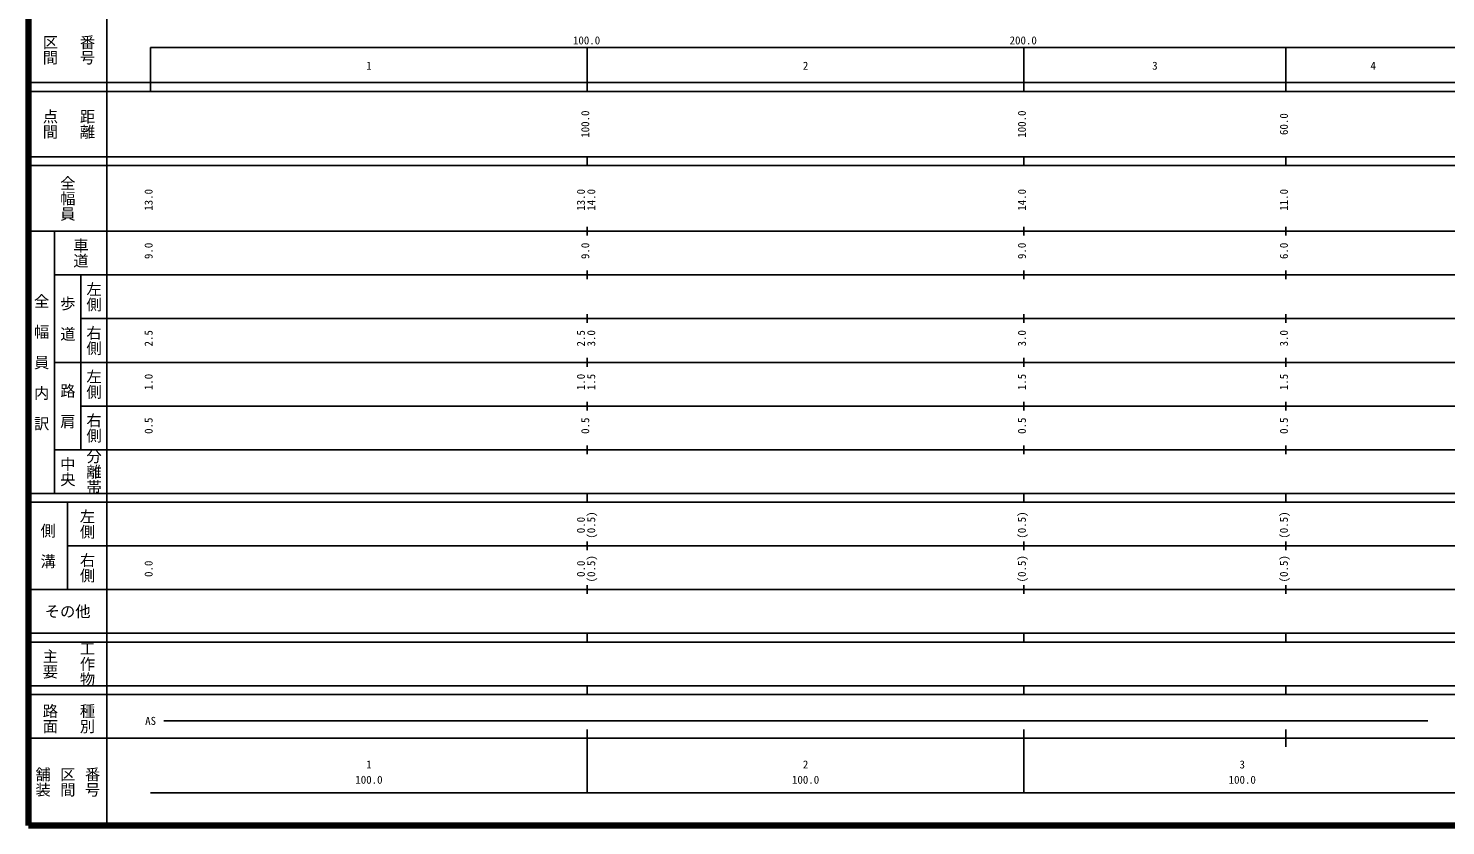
# Model space of a CAD drawing. Units: millimetres on the paper, enlarged 1000 times. Extents: x 40000 to 680000, y 20000 to 380000.
# Drawn here: x 40000 to 364586, y 20000 to 202409 of the extents above; entities that cross this region are included whole.
import ezdxf
from ezdxf.enums import TextEntityAlignment as Align

# ---------------------------------------------------------------- set-up
doc = ezdxf.new("R2010")
doc.units = ezdxf.units.MM
doc.header["$LTSCALE"] = 1000
doc.layers.add('M-TTL', color=2, linetype='Continuous', lineweight=140)
doc.layers.add('M-TTL-BAND', color=7, linetype='Continuous', lineweight=25)
doc.styles.add('@ＭＳ ゴシック', font='')
doc.styles.add('ＭＳ ゴシック', font='')
doc.styles.get('@ＭＳ ゴシック').set_extended_font_data('@MS Gothic')
doc.styles.get('ＭＳ ゴシック').set_extended_font_data('MS Gothic')

msp = doc.modelspace()

# ---------------------------------------------------------------- linework, layer by layer
at = {"layer": 'M-TTL'}
for p, q in [((40000, 380000), (40000, 20000)), ((40000, 20000), (680000, 20000))]:
    msp.add_line(p, q, dxfattribs=at)
at = {"layer": 'M-TTL-BAND'}
for p, q in [((58000, 370000), (58000, 20000)), ((68000, 198000), (579000, 198000)), ((68000, 198000), (68000, 188000)), ((168000, 188000), (168000, 198000)), ((268000, 188000), (268000, 198000)), ((328000, 188000), (328000, 198000)), ((40000, 190000), (579000, 190000)), ((40000, 188000), (579000, 188000)), ((40000, 173000), (579000, 173000)), ((168000, 171000), (168000, 173000)), ((268000, 171000), (268000, 173000)), ((328000, 171000), (328000, 173000)), ((40000, 171000), (579000, 171000)), ((40000, 156000), (579000, 156000)), ((46000, 96000), (46000, 156000)), ((168000, 155000), (168000, 157000)), ((268000, 155000), (268000, 157000)), ((328000, 155000), (328000, 157000)), ((168000, 145000), (168000, 147000)), ((268000, 145000), (268000, 147000)), ((328000, 145000), (328000, 147000)), ((46000, 146000), (579000, 146000)), ((52000, 146000), (52000, 106000)), ((168000, 135000), (168000, 137000)), ((268000, 135000), (268000, 137000)), ((328000, 135000), (328000, 137000)), ((52000, 136000), (579000, 136000)), ((168000, 125000), (168000, 127000)), ((268000, 125000), (268000, 127000)), ((328000, 125000), (328000, 127000)), ((46000, 126000), (579000, 126000)), ((168000, 115000), (168000, 117000)), ((268000, 115000), (268000, 117000)), ((328000, 115000), (328000, 117000)), ((52000, 116000), (579000, 116000)), ((46000, 106000), (579000, 106000)), ((168000, 105000), (168000, 107000)), ((268000, 105000), (268000, 107000)), ((328000, 105000), (328000, 107000)), ((40000, 96000), (579000, 96000)), ((168000, 94000), (168000, 96000)), ((268000, 94000), (268000, 96000)), ((328000, 94000), (328000, 96000)), ((40000, 94000), (579000, 94000)), ((49000, 94000), (49000, 74000)), ((168000, 83000), (168000, 85000)), ((268000, 83000), (268000, 85000)), ((328000, 83000), (328000, 85000)), ((49000, 84000), (579000, 84000)), ((168000, 73000), (168000, 75000)), ((268000, 73000), (268000, 75000)), ((328000, 73000), (328000, 75000)), ((40000, 74000), (579000, 74000)), ((40000, 64000), (579000, 64000)), ((40000, 62000), (579000, 62000)), ((168000, 62000), (168000, 64000)), ((268000, 62000), (268000, 64000)), ((328000, 62000), (328000, 64000)), ((40000, 52000), (579000, 52000)), ((168000, 50000), (168000, 52000)), ((268000, 50000), (268000, 52000)), ((328000, 50000), (328000, 52000)), ((40000, 50000), (579000, 50000)), ((71000, 44000), (360500, 44000)), ((40000, 40000), (579000, 40000)), ((168000, 27500), (168000, 42000)), ((268000, 27500), (268000, 42000)), ((328000, 38000), (328000, 42000)), ((68000, 27500), (579000, 27500))]:
    msp.add_line(p, q, dxfattribs=at)

# ---------------------------------------------------------------- texts
at = {"layer": 'M-TTL-BAND', "style": '@ＭＳ ゴシック'}
for s, p in [('区間', (45000, 197500)), ('番号', (53500, 197500)), ('点間', (45000, 180500)), ('距離', (53500, 180500)), ('全幅員', (49000, 163500)), ('車道', (52000, 151000)), ('左側', (55000, 141000)), ('全\u3000幅\u3000員\u3000内\u3000訳', (43000, 126000)), ('歩\u3000道', (49000, 136000)), ('右側', (55000, 131000)), ('左側', (55000, 121000)), ('路\u3000肩', (49000, 116000)), ('右側', (55000, 111000)), ('中央', (49000, 101000)), ('分離帯', (55000, 101000)), ('左側', (53500, 89000)), ('側\u3000溝', (44500, 84000)), ('右側', (53500, 79000)), ('工作物', (53500, 57000)), ('主要', (45000, 57000)), ('路面', (45000, 44500)), ('種別', (53500, 44500)), ('舗装', (43333, 30000)), ('区間', (49000, 30000)), ('番号', (54667, 30000))]:
    msp.add_text(s, height=2566, rotation=270, dxfattribs=at).set_placement(p, align=Align.MIDDLE_CENTER)
at = {"layer": 'M-TTL-BAND', "style": 'ＭＳ ゴシック'}
for s, p in [('100.0', (167844, 198195)), ('200.0', (267844, 198195)), ('2', (218000, 192405)), ('3', (298000, 192405)), ('1', (118000, 192405)), ('4', (348000, 192405)), ('AS', (68000, 42500)), ('1', (118000, 32523)), ('2', (218000, 32523)), ('3', (318000, 32523)), ('100.0', (118000, 29033)), ('100.0', (218000, 29033)), ('100.0', (318000, 29033))]:
    msp.add_text(s, height=1833, dxfattribs=at).set_placement(p, align=Align.BOTTOM_CENTER)
for s, p in [('100.0', (169000, 180500)), ('100.0', (269000, 180500)), ('60.0', (329000, 180500)), ('13.0', (69000, 163174)), ('13.0', (168000, 163174)), ('14.0', (170370, 163174)), ('14.0', (269000, 163174)), ('11.0', (329000, 163174)), ('9.0', (69000, 151500)), ('9.0', (169000, 151500)), ('9.0', (269000, 151500)), ('6.0', (329000, 151500)), ('2.5', (69000, 131500)), ('2.5', (168000, 131500)), ('3.0', (170370, 131500)), ('3.0', (269000, 131500)), ('3.0', (329000, 131500)), ('1.0', (69000, 121500)), ('1.0', (168000, 121500)), ('1.5', (170370, 121500)), ('1.5', (269000, 121500)), ('1.5', (329000, 121500)), ('0.5', (69000, 111500)), ('0.5', (169000, 111500)), ('0.5', (269000, 111500)), ('0.5', (329000, 111500)), ('(0.5)', (170370, 88764)), ('(0.5)', (269000, 88764)), ('(0.5)', (329000, 88764)), ('0.0', (168000, 88764)), ('(0.5)', (170370, 78764)), ('(0.5)', (269000, 78764)), ('(0.5)', (329000, 78764)), ('0.0', (69000, 78764)), ('0.0', (168000, 78764))]:
    msp.add_text(s, height=1833, rotation=90, dxfattribs=at).set_placement(p, align=Align.BOTTOM_CENTER)
msp.add_text('その他', height=2566, dxfattribs=at).set_placement((49000, 69000), align=Align.MIDDLE_CENTER)

doc.saveas('drawing.dxf')
